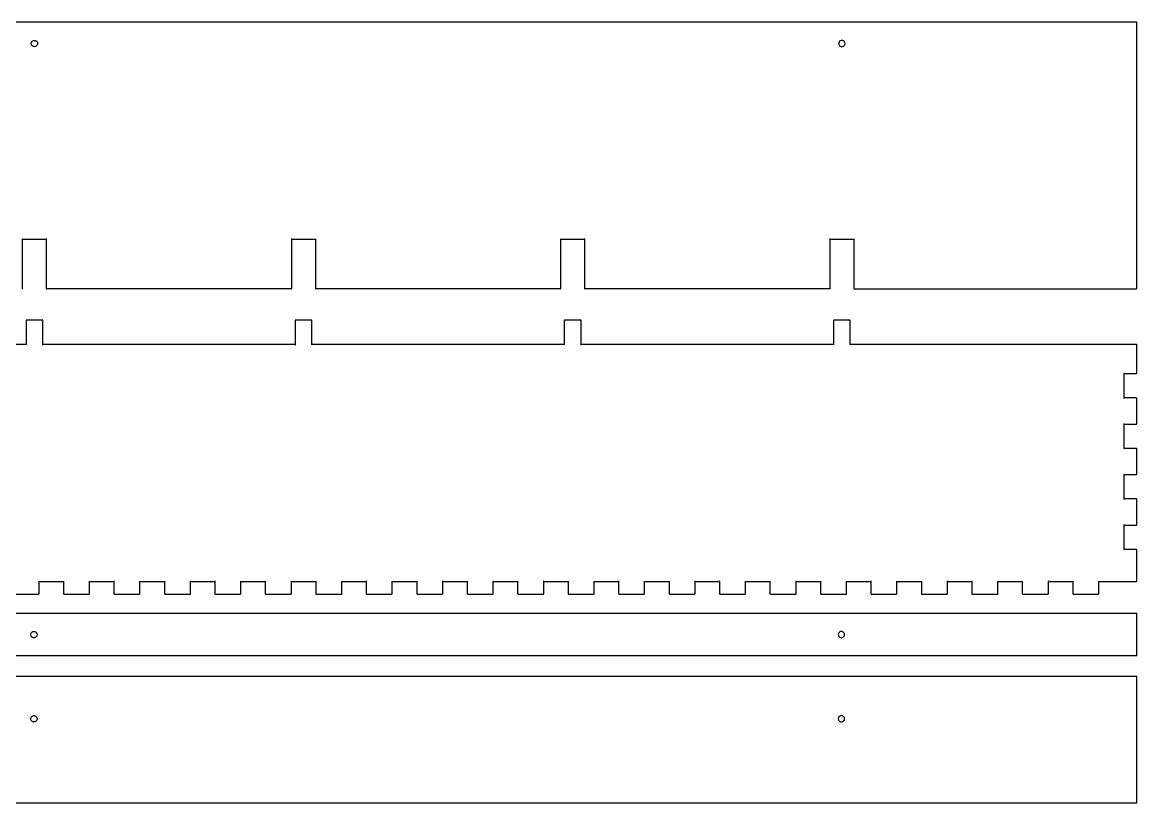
# Model space of a CAD drawing. Extents: x 3198 to 6883, y -1608 to 17.
# Drawn here: x 5148 to 6149, y -1527 to -826 of the extents above; entities that cross this region are included whole.
import ezdxf

# ---------------------------------------------------------------- set-up
doc = ezdxf.new("R2010")
doc.units = 0
doc.layers.add('STANDARD', color=7, linetype='CONTINUOUS')

msp = doc.modelspace()

# ---------------------------------------------------------------- linework, layer by layer
at = {"layer": 'STANDARD', "color": 7}
for points in [[(6149.1338, -825.994414), (6149.1338, -826.062445), (6149.1338, -825.994414), (6149.027974, -825.797878), (6148.827659, -825.688272), (6148.759627, -825.688272), (6137.428603, -825.688272), (3200.797296, -825.688272), (3200.729265, -825.688272)], [(6149.13, -1064.750315), (6149.13, -826.130315), (6149.13, -826.060315)], [(5147.620792, -1065.121343), (5147.821107, -1065.015516), (5147.926934, -1064.803863), (5147.926934, -1064.750949), (5147.926934, -1020.454886), (5147.926934, -1020.413311), (5147.874021, -1020.292366), (5147.794651, -1020.307485), (5147.783312, -1020.398193), (5147.900478, -1020.454886), (5169.114966, -1020.454886)], [(5169.114966, -1020.454886), (5169.273706, -1020.398193), (5169.258588, -1020.307485), (5169.167879, -1020.292366), (5169.114966, -1020.413311), (5169.114966, -1020.454886), (5169.114966, -1064.750949), (5169.114966, -1064.803863), (5169.220792, -1065.015516), (5169.432446, -1065.121343), (5169.485359, -1065.121343)], [(5389.510556, -1065.121343), (5389.710871, -1065.015516), (5389.816698, -1064.803863), (5389.816698, -1064.750949), (5389.816698, -1020.454886), (5389.816698, -1020.413311), (5389.763785, -1020.292366), (5389.684415, -1020.307485), (5389.673076, -1020.398193), (5389.790241, -1020.454886), (5411.004729, -1020.454886)], [(5411.004729, -1020.454886), (5411.16347, -1020.398193), (5411.148352, -1020.307485), (5411.057643, -1020.292366), (5411.004729, -1020.413311), (5411.004729, -1020.454886), (5411.004729, -1064.750949), (5411.004729, -1064.803863), (5411.110556, -1065.015516), (5411.32221, -1065.121343), (5411.375123, -1065.121343)], [(5631.40032, -1065.121343), (5631.600635, -1065.015516), (5631.706462, -1064.803863), (5631.706462, -1064.750949), (5631.706462, -1020.454886), (5631.706462, -1020.413311), (5631.653548, -1020.292366), (5631.574178, -1020.307485), (5631.56284, -1020.398193), (5631.680005, -1020.454886), (5652.894493, -1020.454886)], [(5652.894493, -1020.454886), (5653.053233, -1020.398193), (5653.038115, -1020.307485), (5652.947407, -1020.292366), (5652.894493, -1020.413311), (5652.894493, -1020.454886), (5652.894493, -1064.750949), (5652.894493, -1064.803863), (5653.00032, -1065.015516), (5653.211974, -1065.121343), (5653.264887, -1065.121343)], [(5873.290084, -1065.121343), (5873.490399, -1065.015516), (5873.596226, -1064.803863), (5873.596226, -1064.750949), (5873.596226, -1020.454886), (5873.596226, -1020.413311), (5873.543312, -1020.292366), (5873.463942, -1020.307485), (5873.452603, -1020.398193), (5873.569769, -1020.454886), (5894.784257, -1020.454886)], [(5894.784257, -1020.454886), (5894.942997, -1020.398193), (5894.927879, -1020.307485), (5894.83717, -1020.292366), (5894.784257, -1020.413311), (5894.784257, -1020.454886), (5894.784257, -1064.750949), (5894.784257, -1064.803863), (5894.890084, -1065.015516), (5895.101737, -1065.121343), (5895.154651, -1065.121343)], [(5389.51, -1065.120315), (5169.49, -1065.120315)], [(5631.4, -1065.120315), (5411.38, -1065.120315)], [(5873.29, -1065.120315), (5653.26, -1065.120315)], [(5895.101737, -1065.121343), (6148.759627, -1065.121343), (6148.827659, -1065.121343), (6149.027974, -1065.015516), (6149.1338, -1064.803863), (6149.1338, -1064.750949)], [(5151.336068, -1093.217529), (5151.283155, -1093.217529), (5151.067722, -1093.323356), (5150.961895, -1093.523671), (5150.961895, -1093.591702), (5150.961895, -1115.2106), (5151.014808, -1115.36934), (5151.109296, -1115.358002), (5151.120635, -1115.263513), (5150.961895, -1115.2106)], [(5165.71, -1093.220315), (5151.34, -1093.220315)], [(5166.080005, -1115.2106), (5165.932603, -1115.263513), (5165.947722, -1115.358002), (5166.03843, -1115.36934), (5166.080005, -1115.248395), (5166.080005, -1093.591702), (5166.080005, -1093.523671), (5165.974178, -1093.323356), (5165.773863, -1093.217529), (5165.705832, -1093.217529)], [(5393.225832, -1093.217529), (5393.172918, -1093.217529), (5392.957485, -1093.323356), (5392.851659, -1093.523671), (5392.851659, -1093.591702), (5392.851659, -1115.2106), (5392.904572, -1115.36934), (5392.99906, -1115.358002), (5393.010399, -1115.263513), (5392.851659, -1115.2106)], [(5407.6, -1093.220315), (5393.23, -1093.220315)], [(5407.969769, -1115.2106), (5407.822367, -1115.263513), (5407.837485, -1115.358002), (5407.928194, -1115.36934), (5407.969769, -1115.248395), (5407.969769, -1093.591702), (5407.969769, -1093.523671), (5407.863942, -1093.323356), (5407.663627, -1093.217529), (5407.595596, -1093.217529)], [(5635.115596, -1093.217529), (5635.062682, -1093.217529), (5634.847249, -1093.323356), (5634.741422, -1093.523671), (5634.741422, -1093.591702), (5634.741422, -1115.2106), (5634.794336, -1115.36934), (5634.888824, -1115.358002), (5634.900163, -1115.263513), (5634.741422, -1115.2106)], [(5649.49, -1093.220315), (5635.12, -1093.220315)], [(5649.859533, -1115.2106), (5649.712131, -1115.263513), (5649.727249, -1115.358002), (5649.817958, -1115.36934), (5649.859533, -1115.248395), (5649.859533, -1093.591702), (5649.859533, -1093.523671), (5649.753706, -1093.323356), (5649.553391, -1093.217529), (5649.485359, -1093.217529)], [(5877.005359, -1093.217529), (5876.952446, -1093.217529), (5876.737013, -1093.323356), (5876.631186, -1093.523671), (5876.631186, -1093.591702), (5876.631186, -1115.2106), (5876.6841, -1115.36934), (5876.778588, -1115.358002), (5876.789926, -1115.263513), (5876.631186, -1115.2106)], [(5891.38, -1093.220315), (5877.01, -1093.220315)], [(5891.749296, -1115.2106), (5891.601895, -1115.263513), (5891.617013, -1115.358002), (5891.707722, -1115.36934), (5891.749296, -1115.248395), (5891.749296, -1093.591702), (5891.749296, -1093.523671), (5891.64347, -1093.323356), (5891.443155, -1093.217529), (5891.375123, -1093.217529)], [(5150.96, -1115.210315), (4924.19, -1115.210315)], [(5139.625769, -1339.276112), (5162.306714, -1339.276112), (5162.374745, -1339.276112), (5162.57506, -1339.155167), (5162.680887, -1338.954852), (5162.680887, -1338.8906), (5162.680887, -1327.92997), (5162.680887, -1327.888395), (5162.627974, -1327.77123), (5162.548603, -1327.797687), (5162.522147, -1327.877057), (5162.639312, -1327.92997), (5162.680887, -1327.92997), (5184.602147, -1327.92997), (5184.760887, -1327.877057), (5184.745769, -1327.797687), (5184.65506, -1327.77123), (5184.602147, -1327.888395), (5184.602147, -1327.92997), (5184.602147, -1338.8906), (5184.602147, -1338.954852), (5184.719312, -1339.155167), (5184.919627, -1339.276112), (5184.97254, -1339.276112), (5207.653485, -1339.276112), (5207.721517, -1339.276112), (5207.93317, -1339.155167), (5208.038997, -1338.954852), (5208.038997, -1338.8906), (5208.038997, -1327.92997), (5208.038997, -1327.888395), (5207.986084, -1327.77123), (5207.895375, -1327.797687), (5207.880257, -1327.877057), (5208.001202, -1327.92997), (5229.960257, -1327.92997), (5230.001832, -1327.92997), (5230.118997, -1327.877057), (5230.09254, -1327.797687), (5230.01317, -1327.77123), (5229.960257, -1327.888395), (5229.960257, -1327.92997), (5229.960257, -1338.8906), (5229.960257, -1338.954852), (5230.066084, -1339.155167), (5230.266399, -1339.276112), (5230.33443, -1339.276112), (5253.015375, -1339.276112), (5253.079627, -1339.276112), (5253.279942, -1339.155167), (5253.385769, -1338.954852), (5253.385769, -1338.8906), (5253.385769, -1327.92997), (5253.385769, -1327.888395), (5253.332855, -1327.77123), (5253.253485, -1327.797687), (5253.242147, -1327.877057), (5253.359312, -1327.92997), (5275.307029, -1327.92997), (5275.359942, -1327.92997), (5275.480887, -1327.877057), (5275.45443, -1327.797687), (5275.37506, -1327.77123), (5275.307029, -1327.888395), (5275.307029, -1327.92997), (5275.307029, -1338.8906), (5275.307029, -1338.954852), (5275.427974, -1339.155167), (5275.628289, -1339.276112), (5275.69254, -1339.276112), (5298.362147, -1339.276112), (5298.426399, -1339.276112), (5298.641832, -1339.155167), (5298.747659, -1338.954852), (5298.747659, -1338.8906), (5298.747659, -1327.92997), (5298.747659, -1327.888395), (5298.694745, -1327.77123), (5298.600257, -1327.797687), (5298.588918, -1327.877057), (5298.706084, -1327.92997), (5298.747659, -1327.92997), (5320.665139, -1327.92997), (5320.706714, -1327.92997), (5320.827659, -1327.877057), (5320.81254, -1327.797687), (5320.721832, -1327.77123), (5320.665139, -1327.888395), (5320.665139, -1327.92997), (5320.665139, -1338.8906), (5320.665139, -1338.954852), (5320.774745, -1339.155167), (5320.97506, -1339.276112), (5321.039312, -1339.276112), (5343.720257, -1339.276112), (5343.788289, -1339.276112), (5343.988603, -1339.155167), (5344.09443, -1338.954852), (5344.09443, -1338.8906), (5344.09443, -1327.92997), (5344.09443, -1327.888395), (5344.052855, -1327.77123), (5343.962147, -1327.797687), (5343.947029, -1327.877057), (5344.067974, -1327.92997), (5366.027029, -1327.92997), (5366.068603, -1327.92997), (5366.185769, -1327.877057), (5366.159312, -1327.797687), (5366.079942, -1327.77123), (5366.027029, -1327.888395), (5366.027029, -1327.92997), (5366.027029, -1338.8906), (5366.027029, -1338.954852), (5366.132855, -1339.155167), (5366.33317, -1339.276112), (5366.401202, -1339.276112), (5389.067029, -1339.276112), (5389.146399, -1339.276112), (5389.346714, -1339.155167), (5389.45254, -1338.954852), (5389.45254, -1338.8906), (5389.45254, -1327.92997), (5389.45254, -1327.888395), (5389.399627, -1327.77123), (5389.305139, -1327.797687), (5389.2938, -1327.877057), (5389.414745, -1327.92997), (5411.3738, -1327.92997), (5411.415375, -1327.92997), (5411.53254, -1327.877057), (5411.521202, -1327.797687), (5411.426714, -1327.77123), (5411.3738, -1327.888395), (5411.3738, -1327.92997), (5411.3738, -1338.8906), (5411.3738, -1338.954852), (5411.479627, -1339.155167), (5411.69506, -1339.276112), (5411.747974, -1339.276112), (5434.428918, -1339.276112), (5434.49317, -1339.276112), (5434.693485, -1339.155167), (5434.81443, -1338.954852), (5434.81443, -1338.8906), (5434.81443, -1327.92997), (5434.81443, -1327.888395), (5434.761517, -1327.77123), (5434.667029, -1327.797687), (5434.651911, -1327.877057), (5434.772855, -1327.92997), (5434.81443, -1327.92997), (5456.731911, -1327.92997), (5456.773485, -1327.92997), (5456.89443, -1327.877057), (5456.867974, -1327.797687), (5456.788603, -1327.77123), (5456.731911, -1327.888395), (5456.731911, -1327.92997), (5456.731911, -1338.8906), (5456.731911, -1338.954852), (5456.841517, -1339.155167), (5457.041832, -1339.276112), (5457.106084, -1339.276112), (5479.787029, -1339.276112), (5479.85506, -1339.276112), (5480.055375, -1339.155167), (5480.161202, -1338.954852), (5480.161202, -1338.8906), (5480.161202, -1327.92997), (5480.161202, -1327.888395), (5480.108289, -1327.77123), (5480.025139, -1327.797687), (5479.998682, -1327.877057), (5480.119627, -1327.92997), (5480.161202, -1327.92997), (5502.078682, -1327.92997), (5502.120257, -1327.92997), (5502.241202, -1327.877057), (5502.226084, -1327.797687), (5502.146714, -1327.77123), (5502.078682, -1327.888395), (5502.078682, -1327.92997), (5502.078682, -1338.8906), (5502.078682, -1338.954852), (5502.188289, -1339.155167), (5502.399942, -1339.276112), (5502.452855, -1339.276112), (5525.1338, -1339.276112), (5525.201832, -1339.276112), (5525.402147, -1339.155167), (5525.519312, -1338.954852), (5525.519312, -1338.8906), (5525.519312, -1327.92997), (5525.519312, -1327.888395), (5525.466399, -1327.77123), (5525.371911, -1327.797687), (5525.360572, -1327.877057), (5525.481517, -1327.92997), (5547.440572, -1327.92997), (5547.482147, -1327.92997), (5547.599312, -1327.877057), (5547.572855, -1327.797687), (5547.493485, -1327.77123), (5547.440572, -1327.888395), (5547.440572, -1327.92997), (5547.440572, -1338.8906), (5547.440572, -1338.954852), (5547.546399, -1339.155167), (5547.746714, -1339.276112), (5547.814745, -1339.276112), (5570.491911, -1339.276112), (5570.559942, -1339.276112), (5570.760257, -1339.155167), (5570.866084, -1338.954852), (5570.866084, -1338.8906), (5570.866084, -1327.92997), (5570.866084, -1327.888395), (5570.81317, -1327.77123), (5570.7338, -1327.797687), (5570.718682, -1327.877057), (5570.828289, -1327.92997), (5592.787344, -1327.92997), (5592.946084, -1327.877057), (5592.934745, -1327.797687), (5592.855375, -1327.77123), (5592.787344, -1327.888395), (5592.787344, -1327.92997), (5592.787344, -1338.8906), (5592.787344, -1338.954852), (5592.908289, -1339.155167), (5593.108603, -1339.276112), (5593.172855, -1339.276112), (5615.838682, -1339.276112), (5615.906714, -1339.276112), (5616.122147, -1339.155167), (5616.227974, -1338.954852), (5616.227974, -1338.8906), (5616.227974, -1327.92997), (5616.227974, -1327.888395), (5616.17506, -1327.77123), (5616.080572, -1327.797687), (5616.065454, -1327.877057), (5616.186399, -1327.92997), (5616.227974, -1327.92997), (5638.145454, -1327.92997), (5638.187029, -1327.92997), (5638.307974, -1327.877057), (5638.281517, -1327.797687), (5638.202147, -1327.77123), (5638.145454, -1327.888395), (5638.145454, -1327.92997), (5638.145454, -1338.8906), (5638.145454, -1338.954852), (5638.25506, -1339.155167), (5638.455375, -1339.276112), (5638.519627, -1339.276112), (5661.200572, -1339.276112), (5661.268603, -1339.276112), (5661.465139, -1339.155167), (5661.574745, -1338.954852), (5661.574745, -1338.8906), (5661.574745, -1327.92997), (5661.574745, -1327.888395), (5661.521832, -1327.77123), (5661.438682, -1327.797687), (5661.427344, -1327.877057), (5661.548289, -1327.92997), (5683.492226, -1327.92997), (5683.548918, -1327.92997), (5683.666084, -1327.877057), (5683.639627, -1327.797687), (5683.560257, -1327.77123), (5683.492226, -1327.888395), (5683.492226, -1327.92997), (5683.492226, -1338.8906), (5683.492226, -1338.954852), (5683.61317, -1339.155167), (5683.813485, -1339.276112), (5683.881517, -1339.276112), (5706.558682, -1339.276112), (5706.626714, -1339.276112), (5706.827029, -1339.155167), (5706.932855, -1338.954852), (5706.932855, -1338.8906), (5706.932855, -1327.92997), (5706.932855, -1327.888395), (5706.879942, -1327.77123), (5706.785454, -1327.797687), (5706.774115, -1327.877057), (5706.89506, -1327.92997), (5728.854115, -1327.92997), (5729.012855, -1327.877057), (5729.001517, -1327.797687), (5728.907029, -1327.77123), (5728.854115, -1327.888395), (5728.854115, -1327.92997), (5728.854115, -1338.8906), (5728.854115, -1338.954852), (5728.97506, -1339.155167), (5729.175375, -1339.276112), (5729.239627, -1339.276112), (5751.905454, -1339.276112), (5751.973485, -1339.276112), (5752.1738, -1339.155167), (5752.279627, -1338.954852), (5752.279627, -1338.8906), (5752.279627, -1327.92997), (5752.279627, -1327.888395), (5752.241832, -1327.77123), (5752.147344, -1327.797687), (5752.132226, -1327.877057), (5752.25317, -1327.92997), (5774.212226, -1327.92997), (5774.2538, -1327.92997), (5774.374745, -1327.877057), (5774.359627, -1327.797687), (5774.268918, -1327.77123), (5774.212226, -1327.888395), (5774.212226, -1327.92997), (5774.212226, -1338.8906), (5774.212226, -1338.954852), (5774.321832, -1339.155167), (5774.522147, -1339.276112), (5774.586399, -1339.276112), (5797.267344, -1339.276112), (5797.335375, -1339.276112), (5797.531911, -1339.155167), (5797.641517, -1338.954852), (5797.641517, -1338.8906), (5797.641517, -1327.92997), (5797.641517, -1327.888395), (5797.588603, -1327.77123), (5797.494115, -1327.797687), (5797.478997, -1327.877057), (5797.599942, -1327.92997), (5797.641517, -1327.92997), (5819.558997, -1327.92997), (5819.600572, -1327.92997), (5819.721517, -1327.877057), (5819.706399, -1327.797687), (5819.611911, -1327.77123), (5819.558997, -1327.888395), (5819.558997, -1327.92997), (5819.558997, -1338.8906), (5819.558997, -1338.954852), (5819.679942, -1339.155167), (5819.880257, -1339.276112), (5819.948289, -1339.276112), (5842.614115, -1339.276112), (5842.693485, -1339.276112), (5842.878682, -1339.155167), (5842.999627, -1338.954852), (5842.999627, -1338.8906), (5842.999627, -1327.92997), (5842.999627, -1327.888395), (5842.946714, -1327.77123), (5842.852226, -1327.797687), (5842.840887, -1327.877057), (5842.961832, -1327.92997), (5864.920887, -1327.92997), (5865.079627, -1327.877057), (5865.068289, -1327.797687), (5864.9738, -1327.77123), (5864.920887, -1327.888395), (5864.920887, -1327.92997), (5864.920887, -1338.8906), (5864.920887, -1338.954852), (5865.026714, -1339.155167), (5865.242147, -1339.276112), (5865.29506, -1339.276112), (5887.972226, -1339.276112), (5888.040257, -1339.276112), (5888.240572, -1339.155167), (5888.346399, -1338.954852), (5888.346399, -1338.8906), (5888.346399, -1327.92997), (5888.346399, -1327.888395), (5888.293485, -1327.77123), (5888.214115, -1327.797687), (5888.187659, -1327.877057), (5888.308603, -1327.92997), (5910.267659, -1327.92997), (5910.426399, -1327.877057), (5910.41506, -1327.797687), (5910.33569, -1327.77123), (5910.267659, -1327.888395), (5910.267659, -1327.92997), (5910.267659, -1338.8906), (5910.267659, -1338.954852), (5910.388603, -1339.155167), (5910.588918, -1339.276112), (5910.65317, -1339.276112), (5933.334115, -1339.276112), (5933.398367, -1339.276112), (5933.598682, -1339.155167), (5933.708289, -1338.954852), (5933.708289, -1338.8906), (5933.708289, -1327.92997), (5933.708289, -1327.888395), (5933.655375, -1327.77123), (5933.560887, -1327.797687), (5933.545769, -1327.877057), (5933.666714, -1327.92997), (5933.708289, -1327.92997), (5955.625769, -1327.92997), (5955.667344, -1327.92997), (5955.788289, -1327.877057), (5955.77317, -1327.797687), (5955.678682, -1327.77123), (5955.625769, -1327.888395), (5955.625769, -1327.92997), (5955.625769, -1338.8906), (5955.625769, -1338.954852), (5955.735375, -1339.155167), (5955.947029, -1339.276112), (5955.999942, -1339.276112), (5978.680887, -1339.276112), (5978.745139, -1339.276112), (5978.945454, -1339.155167), (5979.05506, -1338.954852), (5979.05506, -1338.8906), (5979.05506, -1327.92997), (5979.05506, -1327.888395), (5979.002147, -1327.77123), (5978.918997, -1327.797687), (5978.907659, -1327.877057), (5979.028603, -1327.92997), (6000.97254, -1327.92997), (6001.025454, -1327.92997), (6001.146399, -1327.877057), (6001.119942, -1327.797687), (6001.040572, -1327.77123), (6000.97254, -1327.888395), (6000.97254, -1327.92997), (6000.97254, -1338.8906), (6000.97254, -1338.954852), (6001.093485, -1339.155167), (6001.2938, -1339.276112), (6001.361832, -1339.276112), (6024.038997, -1339.276112), (6024.107029, -1339.276112), (6024.307344, -1339.155167), (6024.41317, -1338.954852), (6024.41317, -1338.8906), (6024.41317, -1327.92997), (6024.41317, -1327.888395), (6024.360257, -1327.77123), (6024.265769, -1327.797687), (6024.25443, -1327.877057), (6024.375375, -1327.92997), (6046.33443, -1327.92997), (6046.49317, -1327.877057), (6046.481832, -1327.797687), (6046.387344, -1327.77123), (6046.33443, -1327.888395), (6046.33443, -1327.92997), (6046.33443, -1338.8906), (6046.33443, -1338.954852), (6046.455375, -1339.155167), (6046.65569, -1339.276112), (6046.719942, -1339.276112), (6069.385769, -1339.276112), (6069.4538, -1339.276112), (6069.654115, -1339.155167), (6069.759942, -1338.954852), (6069.759942, -1338.8906), (6069.759942, -1327.92997), (6069.759942, -1327.888395), (6069.718367, -1327.77123), (6069.627659, -1327.797687), (6069.61254, -1327.877057), (6069.733485, -1327.92997), (6091.69254, -1327.92997), (6091.734115, -1327.92997), (6091.85506, -1327.877057), (6091.828603, -1327.797687), (6091.745454, -1327.77123), (6091.69254, -1327.888395), (6091.69254, -1327.92997), (6091.69254, -1338.8906), (6091.69254, -1338.954852), (6091.802147, -1339.155167), (6091.998682, -1339.276112), (6092.066714, -1339.276112), (6114.747659, -1339.276112), (6114.811911, -1339.276112), (6115.012226, -1339.155167), (6115.121832, -1338.954852), (6115.121832, -1338.8906), (6115.121832, -1327.92997), (6115.121832, -1327.888395), (6115.065139, -1327.77123), (6114.97443, -1327.797687), (6114.959312, -1327.877057), (6115.080257, -1327.92997), (6115.121832, -1327.92997), (6137.428603, -1327.92997), (6148.759627, -1327.92997), (6148.827659, -1327.92997), (6149.027974, -1327.824143), (6149.1338, -1327.623828), (6149.1338, -1327.555797), (6149.1338, -1299.583513), (6149.1338, -1299.515482), (6149.027974, -1299.315167), (6148.827659, -1299.20934), (6148.759627, -1299.20934), (6137.798997, -1299.20934), (6137.640257, -1299.262253), (6137.655375, -1299.341624), (6137.746084, -1299.356742), (6137.798997, -1299.235797), (6137.798997, -1277.28808), (6137.746084, -1277.12934), (6137.655375, -1277.144458), (6137.640257, -1277.235167), (6137.761202, -1277.28808), (6148.759627, -1277.28808), (6148.827659, -1277.28808), (6149.027974, -1277.170915), (6149.1338, -1276.9706), (6149.1338, -1276.902568), (6149.1338, -1254.236742), (6149.1338, -1254.16871), (6149.027974, -1253.957057), (6148.827659, -1253.85123), (6148.759627, -1253.85123), (6137.798997, -1253.85123), (6137.640257, -1253.904143), (6137.655375, -1253.994852), (6137.746084, -1254.00997), (6137.798997, -1253.889025), (6137.798997, -1231.92997), (6137.798997, -1231.888395), (6137.746084, -1231.77123), (6137.655375, -1231.797687), (6137.640257, -1231.877057), (6137.761202, -1231.92997), (6148.759627, -1231.92997), (6148.827659, -1231.92997), (6149.027974, -1231.824143), (6149.1338, -1231.623828), (6149.1338, -1231.555797), (6149.1338, -1208.874852), (6149.1338, -1208.8106), (6149.027974, -1208.610285), (6148.827659, -1208.504458), (6148.759627, -1208.504458), (6137.798997, -1208.504458), (6137.640257, -1208.557372), (6137.655375, -1208.636742), (6137.746084, -1208.64808), (6137.798997, -1208.530915), (6137.798997, -1186.583198), (6137.798997, -1186.541624), (6137.746084, -1186.424458), (6137.655375, -1186.435797), (6137.640257, -1186.530285), (6137.761202, -1186.583198), (6148.759627, -1186.583198), (6148.827659, -1186.583198), (6149.027974, -1186.462253), (6149.1338, -1186.261939), (6149.1338, -1186.197687), (6149.1338, -1163.52808), (6149.1338, -1163.463828), (6149.027974, -1163.248395), (6148.827659, -1163.142568), (6148.759627, -1163.142568), (6137.798997, -1163.142568), (6137.640257, -1163.195482), (6137.655375, -1163.28997), (6137.746084, -1163.301309), (6137.798997, -1163.184143), (6137.798997, -1163.142568), (6137.798997, -1141.221309), (6137.746084, -1141.062568), (6137.655375, -1141.077687), (6137.640257, -1141.168395), (6137.761202, -1141.221309), (6148.759627, -1141.221309), (6148.827659, -1141.221309), (6149.027974, -1141.115482), (6149.1338, -1140.903828), (6149.1338, -1140.850915), (6149.1338, -1115.52808)], [(5392.85, -1115.210315), (5166.08, -1115.210315)], [(5634.74, -1115.210315), (5407.97, -1115.210315)], [(5876.63, -1115.210315), (5649.86, -1115.210315)], [(6148.83, -1115.210315), (5891.75, -1115.210315)], [(6149.1338, -1115.52808), (6149.1338, -1115.596112), (6149.1338, -1115.52808), (6149.027974, -1115.316427), (6148.827659, -1115.2106), (6148.759627, -1115.2106)], [(6149.13, -1356.590315), (3200.35, -1356.590315), (3200.35, -1394.380315)], [(6149.13, -1394.380315), (6149.13, -1356.590315)], [(3200.35, -1394.380315), (6149.13, -1394.380315)], [(6149.13, -1413.280315), (3200.35, -1413.280315), (3200.35, -1526.660315)], [(6149.13, -1526.660315), (6149.13, -1413.280315)], [(3200.35, -1526.660315), (6149.13, -1526.660315)]]:
    msp.add_lwpolyline(points, dxfattribs=at)
for points in [[(5161.355596, -844.772996)], [(5886.985202, -844.772996)], [(5160.907344, -1375.670974)], [(5886.53695, -1375.670974)], [(5160.907344, -1451.261525)], [(5886.53695, -1451.261525)]]:
    msp.add_lwpolyline(points, close=True, dxfattribs=at)
for points, knots in [([(5161.355596, -844.772996), (5161.321728, -844.441584), (5161.254476, -843.783504), (5160.732712, -842.913841), (5159.968762, -842.267269), (5159.022753, -841.924349), (5158.01893, -841.924349), (5157.074246, -842.267269), (5156.305005, -842.913841), (5155.802898, -843.783504), (5155.627587, -844.772996), (5155.802898, -845.762488), (5156.305005, -846.632151), (5157.074246, -847.278723), (5158.01893, -847.621643), (5159.022753, -847.621643), (5159.968762, -847.278723), (5160.732712, -846.632151), (5161.254476, -845.762488), (5161.321728, -845.104408), (5161.355596, -844.772996)], [0, 0, 0, 0, 0.98919, 1.964223, 2.953412, 3.942602, 4.917635, 5.906825, 6.896014, 7.871047, 8.860237, 9.849427, 10.82446, 11.813649, 12.802839, 13.777872, 14.767062, 15.756251, 16.731284, 17.720474, 17.720474, 17.720474, 17.720474]), ([(5886.985202, -844.772996), (5886.906999, -844.273533), (5886.752911, -843.289412), (5885.62538, -842.206252), (5884.150556, -841.804922), (5882.675733, -842.206252), (5881.548202, -843.289412), (5881.394114, -844.273533), (5881.315911, -844.772996)], [0, 0, 0, 0, 1.481563, 2.919212, 4.400775, 5.882338, 7.319987, 8.80155, 8.80155, 8.80155, 8.80155]), ([(5881.315911, -844.772996), (5881.394114, -845.272459), (5881.548202, -846.25658), (5882.675733, -847.33974), (5884.150556, -847.74107), (5885.62538, -847.33974), (5886.752911, -846.25658), (5886.906999, -845.272459), (5886.985202, -844.772996)], [0, 0, 0, 0, 1.481563, 2.919212, 4.400775, 5.882338, 7.319987, 8.80155, 8.80155, 8.80155, 8.80155]), ([(5160.907344, -1375.670974), (5160.873476, -1375.339562), (5160.806224, -1374.681482), (5160.28446, -1373.811819), (5159.52051, -1373.165247), (5158.574501, -1372.822327), (5157.570678, -1372.822327), (5156.625994, -1373.165247), (5155.856753, -1373.811819), (5155.354646, -1374.681482), (5155.179335, -1375.670974), (5155.354646, -1376.660466), (5155.856753, -1377.530129), (5156.625994, -1378.176701), (5157.570678, -1378.519621), (5158.574501, -1378.519621), (5159.52051, -1378.176701), (5160.28446, -1377.530129), (5160.806224, -1376.660466), (5160.873476, -1376.002386), (5160.907344, -1375.670974)], [0, 0, 0, 0, 0.98919, 1.964223, 2.953412, 3.942602, 4.917635, 5.906825, 6.896014, 7.871047, 8.860237, 9.849427, 10.82446, 11.813649, 12.802839, 13.777872, 14.767062, 15.756251, 16.731284, 17.720474, 17.720474, 17.720474, 17.720474]), ([(5886.53695, -1375.670974), (5886.458747, -1375.171511), (5886.304659, -1374.18739), (5885.177128, -1373.10423), (5883.702305, -1372.7029), (5882.227481, -1373.10423), (5881.09995, -1374.18739), (5880.945862, -1375.171511), (5880.867659, -1375.670974)], [0, 0, 0, 0, 1.481563, 2.919212, 4.400775, 5.882338, 7.319987, 8.80155, 8.80155, 8.80155, 8.80155]), ([(5880.867659, -1375.670974), (5880.945862, -1376.170437), (5881.09995, -1377.154558), (5882.227481, -1378.237718), (5883.702304, -1378.639048), (5885.177128, -1378.237718), (5886.304659, -1377.154558), (5886.458747, -1376.170437), (5886.53695, -1375.670974)], [0, 0, 0, 0, 1.481563, 2.919212, 4.400775, 5.882338, 7.319987, 8.80155, 8.80155, 8.80155, 8.80155]), ([(5160.907344, -1451.261525), (5160.873476, -1450.930113), (5160.806224, -1450.272033), (5160.28446, -1449.40237), (5159.52051, -1448.755798), (5158.574501, -1448.412878), (5157.570678, -1448.412878), (5156.625994, -1448.755798), (5155.856753, -1449.40237), (5155.354646, -1450.272033), (5155.179335, -1451.261525), (5155.354646, -1452.251017), (5155.856753, -1453.12068), (5156.625994, -1453.767252), (5157.570678, -1454.110172), (5158.574501, -1454.110172), (5159.52051, -1453.767252), (5160.28446, -1453.12068), (5160.806224, -1452.251017), (5160.873476, -1451.592937), (5160.907344, -1451.261525)], [0, 0, 0, 0, 0.98919, 1.964223, 2.953412, 3.942602, 4.917635, 5.906825, 6.896014, 7.871047, 8.860237, 9.849427, 10.82446, 11.813649, 12.802839, 13.777872, 14.767062, 15.756251, 16.731284, 17.720474, 17.720474, 17.720474, 17.720474]), ([(5886.53695, -1451.261525), (5886.458747, -1450.762062), (5886.304659, -1449.777941), (5885.177128, -1448.694781), (5883.702304, -1448.293451), (5882.227481, -1448.694781), (5881.09995, -1449.777941), (5880.945862, -1450.762062), (5880.867659, -1451.261525)], [0, 0, 0, 0, 1.481563, 2.919212, 4.400775, 5.882338, 7.319987, 8.80155, 8.80155, 8.80155, 8.80155]), ([(5880.867659, -1451.261525), (5880.945862, -1451.760988), (5881.09995, -1452.745109), (5882.227481, -1453.828269), (5883.702304, -1454.229599), (5885.177128, -1453.828269), (5886.304659, -1452.745109), (5886.458747, -1451.760988), (5886.53695, -1451.261525)], [0, 0, 0, 0, 1.481563, 2.919212, 4.400775, 5.882338, 7.319987, 8.80155, 8.80155, 8.80155, 8.80155])]:
    msp.add_open_spline(points, degree=3, knots=knots, dxfattribs=at)

doc.saveas('drawing.dxf')
